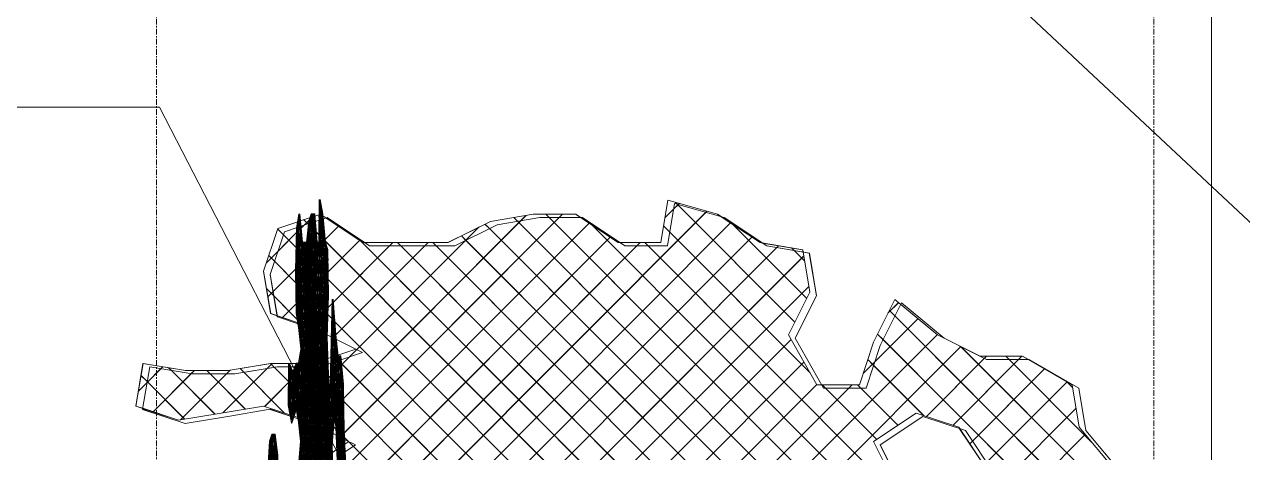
# Model space of a CAD drawing. Header units: millimetres. Extents: x -12186 to 152825, y -4386 to 9463.
# Drawn here: x 46305 to 49003, y 5439 to 6387 of the extents above; entities that cross this region are included whole.
import ezdxf

# ---------------------------------------------------------------- set-up
doc = ezdxf.new("R2010")
doc.units = ezdxf.units.MM
doc.linetypes.add('Grid Line', pattern=[22.225, 12.7, -3.175, 3.175, -3.175])
for name, color, linetype, lineweight in [('G-ANNO-TEXT', 231, 'Continuous', 5), ('G-IMPT', 8, 'Continuous', 5), ('I-WALL', 2, 'Continuous', 9), ('L-PLNT', 71, 'Continuous', 5), ('S-GRID', 1, 'Continuous', 5)]:
    doc.layers.add(name, color=color, linetype=linetype, lineweight=lineweight)

# ---------------------------------------------------------------- blocks, each defined once
blk = doc.blocks.new('SVA_Shades of Green Tree - Australian_Tree_based_on_Leopard_Tree_2901-V315-Section B-B')
at = {"layer": 'G-IMPT'}
for p, q in [((-536.9, 5959.5), (-535, 5991.8)), ((-520.2, 5728.9), (-535.6, 5994.5)), ((-534.4, 5991.8), (-535.2, 5904.8)), ((-532.8, 5985), (-533.4, 5994.5)), ((-533.1, 5986.5), (-532.8, 5991.8)), ((229.3, 5958.6), (261.6, 5991)), ((256.3, 5989.3), (251.9, 5993.7)), ((517.2, 5728.1), (252.1, 5993.7)), ((517.1, 5728.1), (256.3, 5989.3)), ((259.1, 5988.5), (261.5, 5991)), ((-583.3, 5080), (-531.5, 5974.4)), ((-581.6, 5500.2), (-554.7, 5965.1)), ((-581.1, 5080), (-529.6, 5969.1)), ((-578.6, 5474.1), (-550, 5967.7)), ((-535.2, 5966.4), (-578.1, 5952)), ((-535.2, 5966.4), (-578.1, 5952.1)), ((-552.9, 5958.3), (-552.5, 5965.1)), ((-502.6, 5112), (-552.2, 5967.7)), ((-549.5, 5960.3), (-550, 5967.7)), ((-548.2, 5960.3), (-547.8, 5967.7)), ((-534.7, 5959.5), (-533.1, 5986.5)), ((-518, 5728.9), (-532.8, 5985)), ((-529.6, 5969.1), (-529.3, 5974.4)), ((-521.5, 5958.6), (-528.4, 5963.2)), ((-485.6, 5164.1), (322.5, 5973.5)), ((-485.6, 5164.2), (320, 5971.1)), ((-482, 5559.8), (-78.3, 5964.2)), ((-481, 5482.3), (2.7, 5966.9)), ((-90.2, 5952.4), (-78.4, 5964.2)), ((-27.1, 5959.5), (-34.5, 5966.9)), ((819.9, 5111.2), (-34.3, 5966.9)), ((-4.8, 5959.5), (2.5, 5966.9)), ((229.2, 5958.6), (248.5, 5977.9)), ((248.5, 5977.9), (259.1, 5988.5)), ((320, 5971.1), (322.4, 5973.5)), ((-588.1, 5859.4), (-583.6, 5937.9)), ((-583.3, 5877.2), (-586.6, 5935.2)), ((-585.9, 5859.4), (-581.3, 5938.7)), ((-584.3, 5933), (-584.4, 5935.2)), ((-583.6, 5937.9), (-582.2, 5961.8)), ((-509.7, 4685.3), (-583.3, 5955.5)), ((-583.3, 5001.5), (-528.4, 5948.4)), ((-583.3, 5315.3), (-546.6, 5948)), ((-583.3, 5864.3), (-578.8, 5941)), ((-583.3, 5550.5), (-560.8, 5939.1)), ((-581.3, 5938.7), (-580.3, 5956.1)), ((-580.9, 5952.6), (-581.1, 5955.5)), ((-581.1, 5001.5), (-526.4, 5944.7)), ((-581.1, 5864.3), (-576.8, 5937.4)), ((-507.5, 4685.3), (-580.9, 5952.6)), ((-580.3, 5956.1), (-580, 5961.8)), ((-578.8, 5951.8), (-580.1, 5951.4)), ((-578.8, 5951.8), (-580.1, 5951.4)), ((-579.4, 5500.2), (-552.9, 5958.3)), ((-578.9, 5352.2), (-544.6, 5944.4)), ((-576.8, 5937.4), (-576.6, 5941)), ((-576.7, 5935.6), (-552.2, 5960.1)), ((-576.7, 5935.7), (-569.9, 5942.5)), ((-576.4, 5474.7), (-548.2, 5960.3)), ((-561.1, 5945.4), (-570.4, 5954.7)), ((-557.9, 5942.3), (-570.2, 5954.7)), ((-569.9, 5942.5), (-551.4, 5961)), ((-558, 5942.2), (-561.1, 5945.4)), ((-508.7, 5059.8), (-560, 5945.8)), ((-558.8, 5935), (-558.6, 5939.1)), ((-547.2, 5931.5), (-558, 5942.2)), ((-544, 5928.4), (-557.9, 5942.3)), ((-557.7, 5944.6), (-557.8, 5945.8)), ((-506.5, 5059.8), (-557.7, 5944.6)), ((-505.7, 5085.9), (-556.3, 5960.5)), ((-553.8, 5955.7), (-554.1, 5960.5)), ((-503.4, 5085.9), (-553.8, 5955.7)), ((-500.4, 5112), (-549.5, 5960.3)), ((-499.6, 5138.2), (-546.2, 5943.3)), ((-544.6, 5944.4), (-544.4, 5948)), ((-543, 5925.2), (-544, 5943.3)), ((-518.3, 5617.4), (-537.1, 5941.8)), ((-516.3, 5622.5), (-534.8, 5941.8)), ((-518.7, 5781.2), (-528.2, 5945.2)), ((-526.4, 5944.7), (-526.2, 5948.4)), ((-524.9, 5927.1), (-526, 5945.2)), ((-523.5, 5910.4), (-493.7, 5940.2)), ((-523.5, 5910.5), (-493.9, 5940.2)), ((-504.7, 5066.5), (374.8, 5947.5)), ((-504.7, 5066.6), (374.7, 5947.5)), ((-487.3, 5632.9), (-182.5, 5938.2)), ((-482, 5559.9), (-90.2, 5952.4)), ((-481, 5482.5), (-4.8, 5959.5)), ((-477.4, 5407.5), (61.3, 5947.1)), ((-477.4, 5407.7), (61.2, 5947.1)), ((-212.2, 5908.6), (-182.6, 5938.2)), ((-159.3, 5935.1), (-169.2, 5945)), ((715.5, 5058.9), (-169.1, 5945)), ((715.4, 5058.9), (-159.3, 5935.1)), ((-97.2, 5951.2), (-105.6, 5959.7)), ((767.7, 5085), (-105.5, 5959.7)), ((767.6, 5085), (-97.2, 5951.2)), ((819.8, 5111.2), (-27.1, 5959.5)), ((872, 5137.3), (68.2, 5942.4)), ((872.1, 5137.3), (68.4, 5942.4)), ((240, 5927.2), (226.3, 5941)), ((550.3, 5616.5), (226.4, 5941)), ((543.2, 5780.4), (379.5, 5944.3)), ((543.3, 5780.4), (379.7, 5944.3)), ((-653.5, 5858.6), (-582.5, 5929.7)), ((-615.4, 5921.4), (-628.4, 5934.4)), ((-582.5, 5888.5), (-628.3, 5934.4)), ((-627.7, 5884.6), (-582.6, 5929.7)), ((-582.6, 5888.5), (-615.4, 5921.4)), ((-584.5, 5931.9), (-586.2, 5841.9)), ((-581.1, 5877.2), (-584.3, 5933)), ((-583.3, 5236.8), (-543.9, 5916.6)), ((-583.3, 5785.8), (-576.1, 5909.7)), ((-582.6, 5929.7), (-577.4, 5935)), ((-582.5, 5929.7), (-577.3, 5934.9)), ((-582, 4945.6), (-525.7, 5917)), ((-581.1, 5236.8), (-541.9, 5913)), ((-581, 5551), (-558.8, 5935)), ((-579.8, 4945.6), (-523.7, 5913.4)), ((-506.6, 4710.4), (-576, 5908.5)), ((-574.1, 5906), (-573.9, 5909.7)), ((-573.1, 5897.4), (-573.8, 5908.5)), ((-509.7, 4999.1), (-563, 5919.7)), ((-560.7, 5918.3), (-560.8, 5919.7)), ((-507.5, 4999.1), (-560.7, 5918.3)), ((-544, 5928.2), (-547.1, 5931.3)), ((-535.6, 5920), (-543.2, 5927.5)), ((-535.6, 5919.8), (-543.2, 5927.4)), ((-541.4, 5898), (-543, 5925.2)), ((-541.9, 5913), (-541.7, 5916.6)), ((-535.7, 5898.3), (-524.1, 5909.9)), ((-535.7, 5898.1), (-524.1, 5909.7)), ((-524, 5908.4), (-535.6, 5920)), ((-524, 5908.2), (-535.6, 5919.8)), ((-516.5, 5781.2), (-524.9, 5927.1)), ((-523.7, 5913.4), (-523.5, 5917)), ((-516.4, 5839), (-446.8, 5908.8)), ((-516.4, 5839.1), (-446.9, 5908.8)), ((-507.4, 4985.3), (421.8, 5916.2)), ((-507.4, 4985.4), (421.7, 5916.2)), ((-478.7, 5327.8), (108.3, 5915.8)), ((-478.7, 5328), (108.1, 5915.8)), ((-453.3, 5667.1), (-212.2, 5908.6)), ((-211.5, 5908.9), (-221.4, 5918.8)), ((697.7, 4998.3), (-221.3, 5918.8)), ((697.6, 4998.3), (-211.5, 5908.9)), ((550.2, 5616.5), (240, 5927.2)), ((-653.6, 5858.6), (-627.7, 5884.6)), ((-583.3, 5158.4), (-540.1, 5904.8)), ((-582.6, 5719.2), (-571.8, 5904.8)), ((-574.7, 5880.5), (-582.6, 5888.5)), ((-574.7, 5880.7), (-582.5, 5888.5)), ((-581.1, 5785.8), (-574.1, 5906)), ((-581.1, 5158.4), (-538.3, 5897.4)), ((-580.4, 5719.2), (-570.1, 5897.4)), ((-579.5, 5694.1), (-567.3, 5904.8)), ((-578.9, 4919.5), (-522.3, 5898)), ((-577.3, 5694.1), (-565.5, 5897.4)), ((-576.7, 4919.5), (-520.4, 5891.9)), ((-504.4, 4710.4), (-573.1, 5897.4)), ((-504.1, 4744.6), (-571.2, 5904.8)), ((-570.1, 5897.4), (-569.6, 5904.8)), ((-568.6, 5897.4), (-569, 5904.8)), ((-501.8, 4744.6), (-568.6, 5897.4)), ((-501.5, 4778.7), (-566.7, 5904.8)), ((-565.5, 5897.4), (-565.1, 5904.8)), ((-564.1, 5897.4), (-564.5, 5904.8)), ((-508.7, 4941.1), (-564.1, 5897.4)), ((-564, 5869.9), (-541.7, 5892.1)), ((-563.9, 5870), (-541.7, 5892.3)), ((-497.4, 5138.2), (-541.3, 5896.9)), ((-540.8, 5893), (-536.4, 5897.4)), ((-540.8, 5893.1), (-536.6, 5897.4)), ((-496.1, 5156.1), (-539.5, 5904.8)), ((-538.3, 5897.4), (-537.8, 5904.8)), ((-536.8, 5897.4), (-537.2, 5904.8)), ((-505.8, 5361.2), (-536.8, 5897.4)), ((697.8, 4684.5), (-523.2, 5907.6)), ((697.7, 4684.5), (-523.2, 5907.4)), ((-519, 5864.5), (-520.6, 5893.2)), ((-520.4, 5891.9), (-520.1, 5898)), ((-517.9, 5884.7), (-518.4, 5893.2)), ((-516.7, 5864.5), (-517.9, 5884.7)), ((-516.7, 5760.4), (-380.8, 5896.6)), ((-505.5, 5771.6), (-373.3, 5904)), ((-500, 5698.8), (-302.5, 5896.6)), ((-499.9, 5698.7), (-295, 5904)), ((-495.8, 4918.7), (476.8, 5892.9)), ((-495.7, 4918.7), (481.1, 5897.1)), ((-491.8, 5236.3), (174.8, 5904)), ((-491.8, 5236.4), (167.3, 5896.6)), ((750.9, 4709.6), (-445.2, 5907.7)), ((751.1, 4709.6), (-445, 5907.7)), ((-380.8, 5896.6), (-373.4, 5904)), ((-355.8, 5896.6), (-363.1, 5904)), ((795.3, 4743.7), (-363, 5904)), ((795.1, 4743.7), (-355.8, 5896.6)), ((-302.5, 5896.6), (-295.1, 5904)), ((-277.5, 5896.6), (-284.9, 5904)), ((839.4, 4777.9), (-284.7, 5904)), ((839.3, 4777.9), (-277.5, 5896.6)), ((167.3, 5896.6), (174.6, 5904)), ((192.3, 5896.6), (184.9, 5904)), ((932.5, 5155.2), (185.1, 5904)), ((932.4, 5155.2), (192.3, 5896.6)), ((476.8, 5892.9), (481, 5897.1)), ((515.6, 5886.4), (509.7, 5892.3)), ((538.4, 5863.7), (509.9, 5892.3)), ((538.3, 5863.7), (515.6, 5886.4)), ((-635, 5862.6), (-648, 5875.6)), ((-582.5, 5810.1), (-647.9, 5875.6)), ((-582.6, 5810.1), (-635, 5862.6)), ((-587.9, 5784.7), (-583.3, 5864.3)), ((-583.3, 5798.8), (-587.8, 5876.4)), ((-585.7, 5784.7), (-581.1, 5864.3)), ((-581.1, 5798.8), (-585.6, 5876.4)), ((-531.7, 4986.5), (-583.3, 5877.2)), ((-582.5, 5851.4), (-564.6, 5869.4)), ((-582.5, 5851.3), (-564.6, 5869.2)), ((-529.5, 4986.5), (-581.1, 5877.2)), ((-576, 4891.6), (-519.1, 5875.2)), ((-564.5, 5870.5), (-574.2, 5880.2)), ((-564.5, 5870.4), (-574.2, 5880)), ((-573.8, 4891.6), (-516.8, 5875.2)), ((-517, 5822.8), (-564, 5869.8)), ((-517, 5822.9), (-563.9, 5869.9)), ((-445.4, 4890.8), (536.5, 5874.3)), ((-445.2, 4890.8), (536.7, 5874.3)), ((-649.8, 5783.8), (-582.5, 5851.3)), ((-638.3, 5795.5), (-582.5, 5851.4)), ((-586.2, 5841.9), (-585.3, 5747.5)), ((-582.6, 5772.9), (-517.2, 5838.4)), ((-574.5, 5780.8), (-517.2, 5838.3)), ((-636.7, 5785.8), (-653, 5802.1)), ((-582.5, 5731.7), (-652.9, 5802.1)), ((-583.5, 5724.4), (-588.1, 5803)), ((-581.3, 5724.4), (-585.8, 5803)), ((-517.9, 5745.3), (-582.6, 5810.1)), ((-517.9, 5745.4), (-582.5, 5810.1)), ((-573.1, 4863.4), (-518.4, 5808)), ((-570.9, 4863.4), (-516.2, 5808)), ((318.9, 4985.6), (-516.3, 5822.2)), ((318.8, 4985.6), (-516.3, 5822.1)), ((-395.3, 4862.5), (547.7, 5807.1)), ((-395.1, 4862.5), (547.9, 5807.1)), ((-650, 5783.8), (-638.3, 5795.5)), ((-582.6, 5731.7), (-636.7, 5785.8)), ((-586, 5738.8), (-583.3, 5785.8)), ((-583.8, 5738.8), (-581.1, 5785.8)), ((-535, 4965.8), (-583.3, 5798.8)), ((-582.5, 5772.9), (-575.6, 5779.7)), ((-532.8, 4965.8), (-581.1, 5798.8)), ((-617.5, 5737.9), (-582.6, 5772.9)), ((-617.4, 5737.9), (-582.5, 5772.9)), ((-585.3, 5747.5), (-581.2, 5724.2)), ((-558.8, 5718.3), (-517.5, 5759.7)), ((-558.6, 5718.3), (-517.5, 5759.5)), ((-516.7, 5760.3), (-505.7, 5771.3)), ((-508.2, 5748.3), (-506.9, 5772)), ((-482, 5305.5), (-508.1, 5754.7)), ((-506, 5748.3), (-504.8, 5768.9)), ((-479.8, 5305.5), (-505.8, 5754.7)), ((-504.8, 5768.9), (-504.6, 5772)), ((723.1, 5747.5), (746.8, 5771.2)), ((723.2, 5747.5), (746.9, 5771.2)), ((738.6, 5741.5), (726.3, 5753.8)), ((1174.9, 5304.6), (726.4, 5753.8)), ((-629.3, 5741.9), (-582.6, 5726.3)), ((-582.6, 5726.3), (-549.5, 5715.2)), ((-574.8, 5723.9), (-581.6, 5730.7)), ((-574.8, 5723.8), (-581.6, 5730.6)), ((-506.8, 5734.3), (-517.2, 5744.7)), ((-506.8, 5734.2), (-517.2, 5744.5)), ((-511.4, 5614.7), (-504.4, 5736.4)), ((-509.2, 5614.7), (-502.4, 5733.3)), ((-502.9, 5730.3), (-506.8, 5734.3)), ((-502.9, 5730.2), (-506.8, 5734.2)), ((-502.4, 5733.3), (-502.2, 5736.4)), ((261.2, 4965), (-502.1, 5729.5)), ((261.1, 4965), (-502.1, 5729.4)), ((668.2, 5613.9), (789.6, 5735.5)), ((694, 5639.9), (789.5, 5735.5)), ((1174.7, 5304.6), (738.6, 5741.5)), ((-550.5, 4861.9), (-501.9, 5700.7)), ((-549.5, 5715.2), (-520.2, 5700.6)), ((-518.5, 5699.8), (-508, 5694.5)), ((-518.5, 5699.7), (-508, 5694.4)), ((-485.1, 5279.3), (-509.6, 5702.4)), ((-508, 5694.5), (-501.2, 5691.1)), ((-508, 5694.4), (-501.3, 5691.1)), ((-482.9, 5279.3), (-507.4, 5702.4)), ((-505.5, 5693.2), (-500.6, 5698.1)), ((-505.4, 5693.2), (-500.6, 5698)), ((-500.1, 5693), (-499.9, 5697.6)), ((-499.9, 5697.6), (-499.7, 5700.7)), ((-5.3, 4861), (832.2, 5699.9)), ((-5.2, 4861), (832.3, 5699.9)), ((712.5, 5689.2), (700.2, 5701.6)), ((1122.7, 5278.5), (700.3, 5701.6)), ((-561.1, 4992.7), (-520.7, 5690.3)), ((-558.9, 4992.7), (-518.5, 5688.9)), ((-549.4, 4801.9), (-498.9, 5674.5)), ((-548.3, 4861.9), (-500.2, 5692.1)), ((-547.2, 4801.9), (-496.9, 5670.3)), ((-518.5, 5688.9), (-518.5, 5690.3)), ((-499.2, 5690), (-455.3, 5668.1)), ((-480.4, 5356), (-498.8, 5674.2)), ((-496.9, 5670.3), (-496.7, 5674.5)), ((-495.9, 5661.4), (-496.6, 5674.2)), ((-455.3, 5668.1), (-495.1, 5654.8)), ((-469.4, 5651), (-453.3, 5667.1)), ((-187.8, 4991.9), (508.6, 5689.4)), ((-187.7, 4991.9), (508.7, 5689.4)), ((13.1, 4801), (884.3, 5673.7)), ((13.3, 4801), (884.4, 5673.7)), ((1122.5, 5278.5), (712.5, 5689.2)), ((1202.6, 5355.2), (884.9, 5673.3)), ((1202.7, 5355.2), (885.1, 5673.3)), ((-536.4, 4911.2), (-579.4, 5652.9)), ((-577, 5650), (-577.2, 5652.9)), ((-534.2, 4911.2), (-577, 5650)), ((-557.1, 4983.2), (-519, 5640.4)), ((-554.9, 4983.2), (-516.9, 5639)), ((-509, 5650.1), (-517.2, 5647.4)), ((-509, 5650.1), (-517.2, 5647.4)), ((-516.9, 5639), (-516.8, 5640.4)), ((-503.7, 5521.8), (-510.8, 5645.8)), ((-495.8, 5654.5), (-509, 5650.1)), ((-495.8, 5654.5), (-509, 5650.1)), ((-501.4, 5521.8), (-508.6, 5645.8)), ((-503.3, 5519.8), (-495.6, 5653.2)), ((-494.9, 5643.8), (-503.2, 5652.1)), ((-494.9, 5644), (-503, 5652.1)), ((-501.1, 5519.8), (-493.8, 5645.8)), ((-499.9, 5500.2), (-491, 5653.2)), ((-497.7, 5500.2), (-489.3, 5644.8)), ((-494.9, 5644.4), (-495.9, 5661.4)), ((-489.7, 5638.7), (-494.9, 5643.9)), ((-478.2, 5356), (-494.9, 5643.5)), ((-489.7, 5638.6), (-493.9, 5642.8)), ((-493.8, 5645.8), (-493.4, 5653.2)), ((-482, 5462.3), (-493.1, 5653.2)), ((-490.4, 5645.8), (-490.9, 5653.2)), ((-481.3, 5487.1), (-490.4, 5645.8)), ((-489.3, 5645.8), (-488.8, 5653.2)), ((-487.3, 5633), (-469.4, 5651)), ((-119, 4982.4), (537, 5639.5)), ((-118.9, 4982.4), (537.2, 5639.5)), ((668, 5613.9), (694, 5639.9)), ((691.4, 5632), (678.4, 5645)), ((802.3, 5521), (678.5, 5645)), ((808.2, 5519), (936.5, 5647.6)), ((808.3, 5519), (941.4, 5652.3)), ((866.9, 5499.4), (1012.2, 5644.9)), ((867, 5499.4), (1019.7, 5652.3)), ((936.5, 5647.6), (941.3, 5652.3)), ((991.6, 5644.9), (984.2, 5652.3)), ((1174.9, 5461.4), (984.3, 5652.3)), ((1174.8, 5461.4), (991.6, 5644.9)), ((1012.2, 5644.9), (1019.6, 5652.3)), ((-936.6, 5575), (-882.4, 5629.3)), ((-917.4, 5594.3), (-886.8, 5625.1)), ((-903.9, 5529.5), (-819.6, 5613.9)), ((-903.8, 5529.5), (-812.5, 5620.9)), ((-886.8, 5625.1), (-882.6, 5629.3)), ((-863.9, 5621.2), (-869.8, 5627.1)), ((-767, 5524.3), (-869.6, 5627.1)), ((-767.1, 5524.3), (-863.9, 5621.2)), ((-843.5, 5511.5), (-741.7, 5613.5)), ((-843.4, 5511.5), (-733.5, 5621.6)), ((-819.6, 5613.9), (-812.6, 5620.9)), ((-777.8, 5613.5), (-785.2, 5620.9)), ((-699.8, 5535.5), (-785.1, 5620.9)), ((-700, 5535.5), (-777.8, 5613.5)), ((-749.6, 5527.2), (-651.5, 5625.4)), ((-749.4, 5527.2), (-640.2, 5636.6)), ((-741.7, 5613.5), (-733.6, 5621.6)), ((-702.9, 5616.9), (-711.4, 5625.3)), ((-612.8, 5526.7), (-711.2, 5625.3)), ((-612.9, 5526.7), (-702.9, 5616.9)), ((-657.1, 5541.4), (-582.6, 5616)), ((-656.9, 5541.4), (-582.5, 5616)), ((-651.5, 5625.4), (-640.3, 5636.6)), ((-635.8, 5628.1), (-644.2, 5636.5)), ((-582.5, 5574.8), (-644.1, 5636.5)), ((-582.6, 5574.8), (-635.8, 5628.1)), ((-604.5, 5575.8), (-601.4, 5629.2)), ((-601.8, 5628.5), (-602.6, 5543.4)), ((-602.6, 5530.3), (-597.3, 5621.7)), ((-602.3, 5575.8), (-599.5, 5624.1)), ((-594.7, 5525.1), (-600.6, 5628)), ((-600.4, 5530.3), (-595.5, 5614.3)), ((-599.5, 5624.1), (-599.2, 5629.2)), ((-598.7, 5519.5), (-592.7, 5622.5)), ((-597.9, 5619.5), (-598.4, 5628)), ((-592.5, 5525.1), (-597.9, 5619.5)), ((-596.5, 5518.8), (-590.9, 5615.7)), ((-590.8, 5536.3), (-595.7, 5621.7)), ((-595.5, 5614.3), (-595.1, 5621.7)), ((-593.7, 5528.1), (-587.8, 5629.2)), ((-593.1, 5614.3), (-593.5, 5621.7)), ((-588.6, 5536.3), (-593.1, 5614.3)), ((-591.4, 5528.1), (-585.6, 5629.2)), ((-585.7, 5527.5), (-591.4, 5626.2)), ((-590.9, 5615.7), (-590.5, 5622.5)), ((-589, 5621.4), (-589.2, 5626.2)), ((-583.5, 5527.5), (-589, 5621.4)), ((-588.3, 5542.3), (-583.3, 5629)), ((-587.8, 5629.2), (-587.3, 5637.4)), ((-587.1, 5629.2), (-587.6, 5637.4)), ((-583.3, 5563.5), (-587.1, 5629.2)), ((-586.1, 5542.3), (-581.1, 5629)), ((-585.5, 5630.1), (-585.1, 5637.4)), ((-584.9, 5630.1), (-585.3, 5637.4)), ((-581.1, 5563.5), (-584.9, 5629.2)), ((-583.3, 5629), (-582.8, 5637.4)), ((-536.1, 4827.6), (-583, 5637.4)), ((-582.6, 5616), (-581.3, 5617.3)), ((-581, 5630.1), (-580.6, 5637.4)), ((-580.4, 5630.4), (-580.8, 5637.4)), ((-533.9, 4827.6), (-580.4, 5630.4)), ((-580.2, 5618.3), (-561.9, 5636.6)), ((-580.2, 5618.5), (-569.4, 5629.2)), ((-569.4, 5629.2), (-562, 5636.6)), ((-558.6, 5629.2), (-566, 5636.6)), ((-516.1, 5586.7), (-565.9, 5636.6)), ((-516.1, 5586.6), (-558.6, 5629.2)), ((-516.1, 5617.4), (-516.3, 5622.5)), ((-509.8, 5610.5), (-496.2, 5624.1)), ((-509.8, 5610.4), (-496.2, 5624)), ((-497.7, 5459.2), (-488.1, 5625.2)), ((-495.5, 5459.2), (-486.1, 5621.3)), ((-495.2, 5625.2), (-488.7, 5631.6)), ((-495.2, 5625), (-488.7, 5631.5)), ((237.4, 4910.4), (-487.7, 5636.7)), ((237.3, 4910.4), (-487.7, 5636.6)), ((-486.1, 5621.3), (-485.9, 5625.2)), ((801.2, 5522), (691.4, 5632)), ((904.4, 5458.3), (1070.1, 5624.4)), ((910.2, 5464.3), (1070, 5624.4)), ((-936.7, 5575), (-917.4, 5594.3)), ((-917.1, 5596.2), (-930.9, 5610)), ((-834.1, 5513.1), (-930.8, 5610)), ((-834.2, 5513.1), (-917.1, 5596.2)), ((-598.9, 5519.6), (-604.2, 5610.8)), ((-596.6, 5518.8), (-602, 5610.8)), ((-582.6, 5537.6), (-517.4, 5602.9)), ((-582.5, 5537.6), (-517.4, 5602.8)), ((-554.7, 4945.3), (-517.4, 5590.5)), ((-552.4, 4907.3), (-512.8, 5590.3)), ((-509.7, 5469.1), (-516.7, 5590.3)), ((-515.8, 5604.5), (-509.8, 5610.5)), ((-515.8, 5604.4), (-509.8, 5610.4)), ((-515.7, 5581.4), (-515.2, 5589.1)), ((-515.2, 5589.1), (-515.2, 5590.5)), ((-512.3, 5582.9), (-515.1, 5585.8)), ((-512.4, 5582.9), (-514.7, 5585.2)), ((-514.1, 5582.9), (-514.5, 5590.3)), ((-507, 5500.4), (-512.2, 5590.3)), ((-511.1, 5582.9), (-510.6, 5590.3)), ((-504.7, 5500.4), (-509.9, 5590.3)), ((-495.9, 5412.1), (-485.2, 5596.7)), ((-493.7, 5412.1), (-483.2, 5592.8)), ((-484.5, 5583.3), (-485.4, 5598)), ((-483.2, 5592.8), (-483, 5596.7)), ((-482.3, 5583.3), (-483.1, 5598)), ((-78.6, 4944.4), (565.5, 5589.6)), ((-78.5, 4944.4), (565.6, 5589.6)), ((-38.1, 4906.5), (643.7, 5589.4)), ((584.6, 5582), (577.2, 5589.4)), ((698.3, 5468.2), (577.4, 5589.4)), ((636.2, 5582), (643.6, 5589.4)), ((662.9, 5582), (655.5, 5589.4)), ((745.3, 5499.6), (655.7, 5589.4)), ((935.7, 5411.3), (1119.9, 5595.9)), ((941.5, 5417.3), (1119.8, 5595.9)), ((1132.2, 5582.5), (1117.6, 5597.1)), ((1132.4, 5582.5), (1117.7, 5597.1)), ((-577.6, 5465.1), (-583.3, 5563.5)), ((-505, 5497.1), (-582.6, 5574.8)), ((-505, 5497.2), (-582.5, 5574.8)), ((-575.4, 5465.1), (-581.1, 5563.5)), ((-552.5, 4945.3), (-515.7, 5580.5)), ((-550.2, 4907.3), (-511.1, 5582.9)), ((-507.5, 5469.1), (-514.1, 5582.9)), ((-510.3, 5580.8), (-512.4, 5582.9)), ((-510.3, 5580.9), (-512.3, 5582.9)), ((-482.7, 5553.3), (-510.1, 5580.7)), ((-482.7, 5553.1), (-510, 5580.5)), ((-501.7, 5540.1), (-482.7, 5559.1)), ((-496.6, 5545.3), (-482.7, 5559.2)), ((-38.2, 4906.5), (636.2, 5582)), ((698.2, 5468.2), (584.6, 5582)), ((745.2, 5499.6), (662.9, 5582)), ((-941.3, 5542), (-942.1, 5542.7)), ((-941.2, 5542), (-942, 5542.7)), ((-604.8, 5542.8), (-604.8, 5543.6)), ((-602.6, 5542.8), (-602.6, 5543.6)), ((-602.6, 5543.1), (-598.5, 5519.5)), ((-598.3, 5521.8), (-582.6, 5537.6)), ((-598.2, 5521.8), (-582.5, 5537.6)), ((-591.7, 5527.4), (-587.1, 5540.5)), ((-586.8, 5541.5), (-586.4, 5542.7)), ((-586.2, 5543.1), (-581.3, 5514.8)), ((-584.9, 5522.7), (-583.3, 5550.5)), ((-582.7, 5522.7), (-581.1, 5550.5)), ((-542.4, 5499.4), (-503.7, 5538.2)), ((-542.3, 5499.4), (-503.7, 5538.1)), ((-501.7, 5540.2), (-496.6, 5545.3)), ((-494.3, 5361), (-484.1, 5538.2)), ((-492.1, 5361), (-481.9, 5538.2)), ((242.6, 4826.7), (-481.9, 5552.5)), ((242.5, 4826.7), (-481.9, 5552.4)), ((963, 5360.2), (1139.9, 5537.4)), ((970.3, 5367.6), (1139.7, 5537.4)), ((-599.1, 5512.4), (-598.7, 5519.5)), ((-598.6, 5513.9), (-598.9, 5519.6)), ((-596.9, 5512.4), (-596.5, 5518.8)), ((-596.4, 5513.9), (-596.6, 5518.8)), ((-594.9, 5518.2), (-592.5, 5524.9)), ((-592.3, 5525.7), (-591.7, 5527.4)), ((-582.6, 5516.6), (-565.2, 5510.8)), ((-565.2, 5510.8), (-510, 5483.1)), ((-507.9, 5464.5), (-503, 5520)), ((-647.8, 5378.1), (-642, 5478.2)), ((-643.2, 5377.8), (-637.3, 5480.2)), ((-636.2, 5379), (-641.9, 5478.3)), ((-640.1, 5471.5), (-639.8, 5478.2)), ((-639.4, 5472.8), (-639.7, 5478.3)), ((-631.7, 5379.7), (-637.5, 5480.2)), ((-635.5, 5472.8), (-635.1, 5480.2)), ((-634.9, 5472.8), (-635.3, 5480.2)), ((-508.9, 5482.6), (-506.4, 5481.4)), ((-508.9, 5482.6), (-506.4, 5481.3)), ((-505.7, 5481), (-497.1, 5476.7)), ((-505.7, 5481), (-497.1, 5476.7)), ((-497.8, 5490), (-504.3, 5496.5)), ((-497.8, 5489.8), (-504.3, 5496.4)), ((-483.7, 5475.8), (-496.3, 5488.5)), ((-483.7, 5475.7), (-496.3, 5488.4)), ((-492.8, 5308.8), (-482.9, 5480.1)), ((-490.6, 5308.8), (-480.8, 5477.8)), ((-490.2, 5473.3), (-483.1, 5480.4)), ((-490.1, 5473.2), (-483.1, 5480.3)), ((-479.8, 5462.3), (-481.3, 5487.1)), ((-480.8, 5477.8), (-480.7, 5480.1)), ((989.1, 5307.9), (1160.1, 5479.2)), ((996.4, 5315.4), (1160, 5479.2)), ((-644.9, 5457.7), (-649.5, 5378.4)), ((-640.7, 5378.2), (-645.8, 5467.1)), ((-645.6, 5377.7), (-640.1, 5471.5)), ((-643.3, 5462.3), (-643.6, 5467.1)), ((-638.5, 5378.6), (-643.3, 5462.3)), ((-641, 5378.2), (-635.5, 5472.8)), ((-634, 5379.4), (-639.4, 5472.8)), ((-638.7, 5378.6), (-633.8, 5462.7)), ((-636.4, 5379), (-631.8, 5458.4)), ((-629.5, 5380.1), (-634.9, 5472.8)), ((-631.8, 5458.4), (-631.6, 5462.7)), ((-575.3, 5464.5), (-580.8, 5401.6)), ((-537.7, 4776.3), (-577.5, 5464.2)), ((-535.5, 4776.3), (-575.3, 5464.2)), ((-507.7, 5457.9), (-507.9, 5464.3)), ((-496.3, 5476.4), (-483, 5469.7)), ((-496.3, 5476.3), (-483, 5469.6)), ((-480.5, 5457.2), (-495.9, 5446.9)), ((-480.6, 5457.2), (-495.9, 5447)), ((-472.1, 5464.2), (-480.6, 5472.7)), ((-472.3, 5464.3), (-480.6, 5472.6)), ((-480.4, 5468.3), (-471, 5463.6)), ((-471, 5463.6), (-479.8, 5457.7)), ((-461, 5453), (-471.4, 5463.4)), ((215.5, 4775.5), (-471.2, 5463.4)), ((215.4, 4775.5), (-461, 5453)), ((904.2, 5458.3), (910.2, 5464.3)), ((-496.3, 5446.7), (-507.2, 5439.4)), ((-496.3, 5446.6), (-507.2, 5439.3))]:
    blk.add_line(p, q, dxfattribs=at)
at = {"layer": 'G-IMPT', "flags": 128}
for points in [[(-507.3, 5370.1), (-510.1, 5464.5), (-504.6, 5527.4), (-499.1, 5495.9), (-495.5, 5401.6)], [(-479.1, 5401.6), (-483.7, 5495.9), (-484.6, 5590.3), (-490.9, 5653.2), (-496.4, 5653.2), (-501.9, 5700.4), (-507.3, 5779), (-510.1, 5684.6), (-511.9, 5590.3), (-517.4, 5590.3), (-521, 5700.4), (-518.3, 5794.7), (-519.2, 5889.1), (-524.7, 5904.8), (-530.1, 5967.7), (-536.5, 5999.2), (-537.4, 5904.8), (-542.9, 5904.8), (-548.3, 5967.7), (-553.8, 5967.7), (-559.3, 5952), (-564.7, 5904.8), (-575.7, 5904.8), (-581.1, 5967.7), (-586.5, 5936.9)], [(-516.9, 5881.7), (-517, 5889.1), (-522.4, 5904.8), (-527.9, 5967.7), (-534.3, 5999.2), (-534.4, 5991.8)], [(738.5, 5369.3), (691.4, 5463.6), (785.7, 5526.5), (879.9, 5495.1), (942.7, 5400.7)], [(1225.5, 5400.7), (1146.9, 5495.1), (1131.2, 5589.4), (1021.3, 5652.3), (927, 5652.3), (832.8, 5699.5), (738.5, 5778.1), (691.4, 5683.8), (660, 5589.4), (565.8, 5589.4), (502.9, 5699.5), (550.1, 5793.9), (534.4, 5888.2), (440.1, 5904), (345.9, 5966.9), (235.9, 5998.3), (220.2, 5904), (126, 5904), (31.7, 5966.9), (-62.5, 5966.9), (-156.7, 5951.1), (-251, 5904), (-439.5, 5904), (-528.4, 5963.3)], [(354, 5961.4), (345.8, 5966.9), (235.8, 5998.3), (220.1, 5904), (129.6, 5904)], [(-535.7, 5904.8), (-540.7, 5904.8), (-546.1, 5967.7), (-551.6, 5967.7), (-557.1, 5952), (-562.5, 5904.8), (-573.5, 5904.8), (-578.9, 5967.7), (-584.1, 5937.7)], [(-529.3, 5963.9), (-533.7, 5966.9), (-535.2, 5966.4)], [(-529.2, 5963.8), (-533.8, 5966.9), (-535.2, 5966.4)], [(42.7, 5959.5), (31.6, 5966.9), (-62.6, 5966.9), (-156.9, 5951.1), (-251.1, 5904), (-435.8, 5904)], [(-581.2, 5951.1), (-628.1, 5935.4), (-659.5, 5841), (-643.8, 5746.7), (-629.3, 5741.9)], [(-581.2, 5951), (-627.9, 5935.4), (-659.3, 5841), (-643.6, 5746.7), (-582.5, 5726.3)], [(-586.6, 5936.3), (-588.4, 5841.9), (-587.5, 5747.5), (-583.5, 5724.1)], [(-584.1, 5937.7), (-584.4, 5936.3), (-584.5, 5931.9)], [(-435.8, 5904), (-439.6, 5904), (-520.5, 5958)], [(129.6, 5904), (125.9, 5904), (42.7, 5959.5)], [(445, 5903.1), (440, 5904), (354, 5961.4)], [(-518.6, 5695), (-518.8, 5700.4), (-516.1, 5794.7), (-516.9, 5881.7)], [(535.1, 5883.2), (534.2, 5888.2), (445, 5903.1)], [(503.1, 5700), (549.9, 5793.9), (535.1, 5883.2)], [(-482.3, 5582.9), (-482.4, 5590.3), (-488.7, 5653.2), (-494.2, 5653.2), (-499.7, 5700.4), (-505.1, 5779), (-505.3, 5771.6)], [(751.5, 5767.2), (738.4, 5778.1), (691.3, 5683.8), (659.9, 5589.4), (576.3, 5589.4)], [(-505.3, 5771.6), (-507.9, 5684.6), (-509.7, 5590.3)], [(926.9, 5652.3), (832.7, 5699.5), (751.5, 5767.2)], [(-583.3, 5723.1), (-582.1, 5716.1), (-576.6, 5668.9), (-582.1, 5637.4), (-587.5, 5637.4), (-590.4, 5629.2)], [(-581.3, 5725.9), (-549.4, 5715.2), (-520.2, 5700.6)], [(-581.1, 5723.1), (-579.8, 5716.1), (-574.4, 5668.9), (-575.3, 5663.8)], [(-510.2, 5590.3), (-515.2, 5590.3), (-518.6, 5695)], [(576.3, 5589.4), (565.6, 5589.4), (502.8, 5699.5)], [(-499.2, 5690.1), (-455.2, 5668.1), (-495.1, 5654.7)], [(-575.3, 5663.8), (-579.8, 5637.4), (-585.3, 5637.4), (-588.2, 5629.2)], [(-517.9, 5647.2), (-549.5, 5636.6), (-579.3, 5636.6)], [(-517.9, 5647.1), (-549.4, 5636.6), (-579.3, 5636.6)], [(1034.1, 5644.9), (1021.1, 5652.3), (927, 5652.3)], [(1084, 5259.2), (1178.2, 5306.3), (1225.3, 5400.7), (1146.8, 5495.1), (1131.1, 5589.4), (1034.1, 5644.9)], [(-579.3, 5636.6), (-643.8, 5636.6), (-738, 5620.9), (-832.2, 5620.9), (-926.5, 5636.6), (-942.2, 5542.2), (-927, 5537.2)], [(-579.3, 5636.6), (-643.6, 5636.6), (-737.9, 5620.9), (-832.1, 5620.9), (-926.4, 5636.6), (-942.1, 5542.2), (-847.8, 5510.8), (-753.6, 5526.5), (-659.3, 5542.2), (-582.5, 5516.6)], [(-604, 5629.2), (-604.8, 5543.1), (-600.9, 5520.2)], [(-601.1, 5629.2), (-603.9, 5637.4), (-604, 5629.2)], [(-598.8, 5629.2), (-601.7, 5637.4), (-601.8, 5630.1)], [(-590.4, 5629.2), (-593, 5621.7), (-598.5, 5621.7), (-601.1, 5629.2)], [(-588.2, 5629.2), (-590.8, 5621.7), (-596.2, 5621.7), (-598.8, 5629.2)], [(-481.4, 5494.7), (-481.4, 5495.9), (-482.3, 5582.9)], [(-927, 5537.2), (-848, 5510.8), (-753.7, 5526.5), (-659.5, 5542.2), (-582.6, 5516.6)], [(-596.8, 5518.9), (-593.9, 5527.4), (-588.4, 5543.1), (-583.5, 5514.4)], [(-600.9, 5520.2), (-599.4, 5511.6), (-596.8, 5518.9)], [(-598.5, 5519.5), (-597.2, 5511.6), (-594.9, 5518.2)], [(-583.3, 5513.4), (-583, 5511.6), (-577.5, 5464.5), (-583, 5401.6), (-588, 5387)], [(-582.5, 5516.6), (-565.1, 5510.8), (-510, 5483.2)], [(-581.1, 5513.4), (-580.8, 5511.6), (-575.3, 5464.7)], [(-503, 5520), (-502.4, 5527.4), (-497.1, 5496.9)], [(750.6, 5367.2), (738.4, 5369.3), (691.3, 5463.6), (785.5, 5526.5)], [(785.8, 5526.4), (879.8, 5495.1), (881.9, 5491.9)], [(-628.8, 5380.2), (-630.3, 5433), (-635.8, 5480.2), (-641.3, 5480.2), (-646.7, 5464.5), (-651.7, 5378.8)], [(-626.6, 5380.6), (-628.1, 5433), (-633.6, 5480.2), (-639.1, 5480.2), (-644.5, 5464.5), (-644.9, 5457.7)], [(-496.9, 5495.9), (-493.3, 5401.6), (-490.6, 5307.2), (-485.1, 5260), (-480.3, 5301.7)], [(-477, 5398.5), (-476.9, 5401.6), (-481.4, 5494.7)], [(881.9, 5491.9), (942.6, 5400.7), (989.7, 5306.3), (1004.6, 5298.9)], [(-485.1, 5165.7), (-491.5, 5228.6), (-494.2, 5322.9), (-499.7, 5354.4), (-505.1, 5370.1), (-507.7, 5457.9)], [(-480.4, 5468.4), (-470.9, 5463.6), (-479.8, 5457.6)]]:
    blk.add_lwpolyline(points, dxfattribs=at)
at = {"layer": 'L-PLNT'}
for p, q in [((-534.9, 5991.8), (-535.8, 5897.4)), ((-535.1, 5897.4), (-534.2, 5991.8)), ((-528.5, 5960.3), (-534.9, 5991.8)), ((-534.9, 5991.8), (-534.2, 5991.8)), ((-534.2, 5991.8), (-527.8, 5960.3)), ((250.7, 5990.9), (234.9, 5896.6)), ((234.9, 5896.6), (250.6, 5990.9)), ((250.6, 5990.9), (250.7, 5990.9)), ((360.6, 5959.5), (250.7, 5990.9)), ((250.7, 5990.9), (360.6, 5959.5)), ((-582.5, 5938.2), (-613.2, 5928)), ((-613.2, 5928), (-582.6, 5938.2)), ((-583.4, 5937.9), (-585, 5928.9)), ((-584.3, 5928.9), (-582.7, 5938.2)), ((-579.6, 5960.3), (-583.4, 5937.9)), ((-582.7, 5938.2), (-578.8, 5960.3)), ((-582.6, 5938.2), (-577.8, 5939.9)), ((-577.8, 5939.8), (-582.5, 5938.2)), ((-574.1, 5897.4), (-579.6, 5960.3)), ((-579.6, 5960.3), (-578.8, 5960.3)), ((-578.8, 5960.3), (-573.3, 5897.4)), ((-556.9, 5946.8), (-577.1, 5940.1)), ((-577.1, 5940.1), (-556.9, 5946.8)), ((-557.7, 5944.6), (-563.2, 5897.4)), ((-562.4, 5897.4), (-556.9, 5944.6)), ((-552.2, 5960.3), (-557.7, 5944.6)), ((-557.7, 5944.6), (-556.9, 5944.6)), ((-556.9, 5944.6), (-551.5, 5960.3)), ((-545.9, 5950.5), (-556.9, 5946.8)), ((-556.9, 5946.8), (-545.9, 5950.5)), ((-546.8, 5960.3), (-552.2, 5960.3)), ((-552.2, 5960.3), (-551.5, 5960.3)), ((-551.5, 5960.3), (-546.8, 5960.3)), ((-541.3, 5897.4), (-546.8, 5960.3)), ((-546.8, 5960.3), (-546, 5960.3)), ((-546, 5960.3), (-540.5, 5897.4)), ((-535.3, 5954), (-545.2, 5950.7)), ((-545.2, 5950.7), (-535.3, 5954)), ((-529, 5956.1), (-535.3, 5954)), ((-535.3, 5954), (-529, 5956.1)), ((-523.1, 5897.4), (-528.5, 5960.3)), ((-528.5, 5960.3), (-527.8, 5960.3)), ((-527.8, 5960.3), (-522.3, 5897.4)), ((-519, 5959.5), (-527.5, 5956.6)), ((-527.5, 5956.6), (-519, 5959.5)), ((-424.7, 5896.6), (-519, 5959.5)), ((-519, 5959.5), (-519, 5959.5)), ((-519, 5959.4), (-424.8, 5896.6)), ((-142, 5943.7), (-236.3, 5896.6)), ((-236.3, 5896.6), (-142.1, 5943.7)), ((-142.1, 5943.7), (-142, 5943.7)), ((-47.8, 5959.5), (-142, 5943.7)), ((-142, 5943.7), (-47.8, 5959.5)), ((46.5, 5959.5), (-47.8, 5959.5)), ((-47.8, 5959.5), (46.4, 5959.5)), ((-47.8, 5959.5), (-47.8, 5959.5)), ((46.4, 5959.5), (46.5, 5959.5)), ((140.7, 5896.6), (46.5, 5959.5)), ((46.5, 5959.4), (140.7, 5896.6)), ((454.8, 5896.6), (360.6, 5959.5)), ((360.6, 5959.5), (360.6, 5959.5)), ((360.6, 5959.4), (454.8, 5896.6)), ((-644.7, 5833.7), (-613.3, 5928)), ((-613.2, 5928), (-644.6, 5833.7)), ((-613.3, 5928), (-613.2, 5928)), ((-585, 5928.9), (-586.8, 5834.5)), ((-586.1, 5834.5), (-584.3, 5928.9)), ((-585, 5928.9), (-584.3, 5928.9)), ((-563.2, 5897.4), (-574.1, 5897.4)), ((-574.1, 5897.4), (-573.3, 5897.4)), ((-573.3, 5897.4), (-563.2, 5897.4)), ((-562.4, 5897.4), (-563.2, 5897.4)), ((-535.8, 5897.4), (-541.3, 5897.4)), ((-541.3, 5897.4), (-540.5, 5897.4)), ((-540.5, 5897.4), (-535.8, 5897.4)), ((-535.8, 5897.4), (-535.1, 5897.4)), ((-517.6, 5881.7), (-523.1, 5897.4)), ((-523.1, 5897.4), (-522.3, 5897.4)), ((-522.3, 5897.4), (-516.9, 5881.7)), ((-516.7, 5787.3), (-517.6, 5881.7)), ((-517.6, 5881.7), (-516.9, 5881.7)), ((-516.9, 5881.7), (-515.9, 5787.3)), ((-424.8, 5896.6), (-424.7, 5896.6)), ((-236.3, 5896.6), (-424.7, 5896.6)), ((-424.7, 5896.6), (-236.3, 5896.6)), ((-236.3, 5896.6), (-236.3, 5896.6)), ((234.9, 5896.6), (140.7, 5896.6)), ((140.7, 5896.6), (234.9, 5896.6)), ((140.7, 5896.6), (140.7, 5896.6)), ((234.9, 5896.6), (234.9, 5896.6)), ((549.1, 5880.8), (454.8, 5896.6)), ((454.8, 5896.6), (549, 5880.8)), ((454.8, 5896.6), (454.8, 5896.6)), ((549, 5880.8), (564.7, 5786.5)), ((549, 5880.8), (549.1, 5880.8)), ((564.8, 5786.5), (549.1, 5880.8)), ((-629, 5739.3), (-644.7, 5833.7)), ((-644.7, 5833.7), (-644.6, 5833.7)), ((-644.6, 5833.7), (-628.9, 5739.3)), ((-586.8, 5834.5), (-585.9, 5740.1)), ((-586.8, 5834.5), (-586.1, 5834.5)), ((-585.2, 5740.1), (-586.1, 5834.5)), ((-519.4, 5693), (-516.7, 5787.3)), ((-515.9, 5787.3), (-518.7, 5693)), ((-516.7, 5787.3), (-515.9, 5787.3)), ((564.7, 5786.5), (517.6, 5692.1)), ((517.7, 5692.1), (564.8, 5786.5)), ((564.7, 5786.5), (564.8, 5786.5)), ((-505.8, 5771.6), (-508.5, 5677.2)), ((-507.7, 5677.2), (-505, 5771.6)), ((-500.3, 5693), (-505.8, 5771.6)), ((-505.8, 5771.6), (-505, 5771.6)), ((-505, 5771.6), (-499.5, 5693)), ((753.3, 5770.7), (706.1, 5676.4)), ((706.1, 5676.4), (753.2, 5770.7)), ((753.2, 5770.7), (753.3, 5770.7)), ((847.5, 5692.1), (753.3, 5770.7)), ((753.3, 5770.7), (847.5, 5692.1)), ((-629, 5739.3), (-628.9, 5739.3)), ((-628.9, 5739.3), (-582.5, 5723.8)), ((-582.6, 5723.8), (-628.9, 5739.3)), ((-585.9, 5740.1), (-583.1, 5724)), ((-585.9, 5740.1), (-585.2, 5740.1)), ((-582.3, 5723.8), (-585.2, 5740.1)), ((-583.1, 5724), (-580.5, 5708.7)), ((-534.7, 5707.8), (-582.6, 5723.8)), ((-582.5, 5723.8), (-534.7, 5707.8)), ((-579.7, 5708.7), (-582.3, 5723.8)), ((-580.5, 5708.7), (-575, 5661.5)), ((-580.5, 5708.7), (-579.7, 5708.7)), ((-574.3, 5661.5), (-579.7, 5708.7)), ((-534.7, 5707.8), (-520.2, 5700.6)), ((-520.2, 5700.6), (-534.7, 5707.8)), ((-534.7, 5707.8), (-534.7, 5707.8)), ((-515.8, 5582.9), (-519.4, 5693)), ((-519.4, 5693), (-518.7, 5693)), ((-518.7, 5693), (-515, 5582.9)), ((-518.5, 5699.7), (-508, 5694.5)), ((-508, 5694.5), (-518.5, 5699.7)), ((-508, 5694.5), (-501.3, 5691.1)), ((-501.3, 5691.1), (-508, 5694.5)), ((-494.8, 5645.8), (-500.3, 5693)), ((-500.3, 5693), (-499.5, 5693)), ((-499.5, 5693), (-494.1, 5645.8)), ((-508.5, 5677.2), (-510.3, 5582.9)), ((-509.6, 5582.9), (-507.7, 5677.2)), ((-508.5, 5677.2), (-507.7, 5677.2)), ((-499.2, 5690.1), (-440.4, 5660.7)), ((-440.5, 5660.7), (-499.2, 5690.1)), ((517.6, 5692.1), (580.5, 5582)), ((517.6, 5692.1), (517.7, 5692.1)), ((580.5, 5582), (517.7, 5692.1)), ((706.1, 5676.4), (674.7, 5582)), ((674.7, 5582), (706.1, 5676.4)), ((706.1, 5676.4), (706.1, 5676.4)), ((941.7, 5644.9), (847.5, 5692.1)), ((847.5, 5692.1), (941.7, 5644.9)), ((847.5, 5692.1), (847.5, 5692.1)), ((-575, 5661.5), (-580.5, 5630.1)), ((-579.7, 5630.1), (-574.3, 5661.5)), ((-575, 5661.5), (-574.3, 5661.5)), ((-509.2, 5637.7), (-495, 5642.5)), ((-495, 5642.4), (-509.2, 5637.7)), ((-489.4, 5644.3), (-494.9, 5642.5)), ((-494.9, 5642.5), (-489.4, 5644.3)), ((-489.4, 5645.8), (-494.8, 5645.8)), ((-494.8, 5645.8), (-494.1, 5645.8)), ((-494.1, 5645.8), (-489.4, 5645.8)), ((-483, 5582.9), (-489.4, 5645.8)), ((-489.4, 5645.8), (-488.6, 5645.8)), ((-488.6, 5645.8), (-482.2, 5582.9)), ((-440.4, 5660.7), (-488.5, 5644.6)), ((-488.5, 5644.6), (-440.5, 5660.7)), ((-440.5, 5660.7), (-440.4, 5660.7)), ((1036, 5644.9), (941.7, 5644.9)), ((941.7, 5644.9), (1035.9, 5644.9)), ((941.7, 5644.9), (941.7, 5644.9)), ((1035.9, 5644.9), (1036, 5644.9)), ((1145.9, 5582), (1036, 5644.9)), ((1036, 5644.9), (1145.9, 5582)), ((-927.4, 5534.9), (-911.7, 5629.2)), ((-911.6, 5629.2), (-927.3, 5534.9)), ((-911.7, 5629.2), (-911.6, 5629.2)), ((-817.4, 5613.5), (-911.6, 5629.2)), ((-911.6, 5629.2), (-817.4, 5613.5)), ((-723.2, 5613.5), (-817.4, 5613.5)), ((-817.4, 5613.5), (-723.2, 5613.5)), ((-817.4, 5613.5), (-817.4, 5613.5)), ((-628.9, 5629.2), (-723.2, 5613.5)), ((-723.2, 5613.5), (-629, 5629.2)), ((-723.2, 5613.5), (-723.2, 5613.5)), ((-629, 5629.2), (-628.9, 5629.2)), ((-582.5, 5629.2), (-628.9, 5629.2)), ((-628.9, 5629.2), (-582.6, 5629.2)), ((-602.3, 5629.2), (-603.2, 5535.7)), ((-602.5, 5535.7), (-601.6, 5629.2)), ((-602.1, 5629.3), (-602.3, 5630.1)), ((-602.3, 5630.1), (-601.6, 5630.1)), ((-596.9, 5614.3), (-602, 5629.2)), ((-601.3, 5629.2), (-596.1, 5614.3)), ((-591.4, 5614.3), (-596.9, 5614.3)), ((-596.9, 5614.3), (-596.1, 5614.3)), ((-596.1, 5614.3), (-591.4, 5614.3)), ((-586.2, 5629.2), (-591.4, 5614.3)), ((-591.4, 5614.3), (-590.7, 5614.3)), ((-590.7, 5614.3), (-585.5, 5629.2)), ((-580.5, 5630.1), (-585.9, 5630.1)), ((-585.9, 5630.1), (-585.2, 5630.1)), ((-585.2, 5630.1), (-580.5, 5630.1)), ((-582.6, 5629.2), (-580.5, 5629.2)), ((-580.5, 5629.2), (-582.5, 5629.2)), ((-580.5, 5630.1), (-579.7, 5630.1)), ((-534.7, 5629.2), (-580.4, 5629.2)), ((-580.4, 5629.2), (-534.7, 5629.2)), ((-534.7, 5629.2), (-517.5, 5635)), ((-517.5, 5634.9), (-534.7, 5629.2)), ((-534.7, 5629.2), (-534.7, 5629.2)), ((-509.2, 5637.7), (-516.8, 5635.2)), ((-516.8, 5635.2), (-509.2, 5637.7)), ((-510.3, 5582.9), (-515.8, 5582.9)), ((-515.8, 5582.9), (-515, 5582.9)), ((-515, 5582.9), (-510.3, 5582.9)), ((-510.3, 5582.9), (-509.6, 5582.9)), ((-482.1, 5488.5), (-483, 5582.9)), ((-483, 5582.9), (-482.2, 5582.9)), ((-482.2, 5582.9), (-481.3, 5488.5)), ((674.7, 5582), (580.5, 5582)), ((580.5, 5582), (674.7, 5582)), ((580.5, 5582), (580.5, 5582)), ((674.7, 5582), (674.7, 5582)), ((1161.6, 5487.7), (1145.9, 5582)), ((1145.9, 5582), (1161.6, 5487.7)), ((1145.9, 5582), (1145.9, 5582)), ((-927.4, 5534.9), (-927.3, 5534.9)), ((-927.3, 5534.9), (-833.1, 5503.4)), ((-833.1, 5503.4), (-927.3, 5534.8)), ((-738.9, 5519.1), (-644.6, 5534.9)), ((-644.7, 5534.9), (-738.9, 5519.1)), ((-644.7, 5534.9), (-644.6, 5534.9)), ((-644.6, 5534.9), (-582.5, 5514.1)), ((-582.6, 5514.1), (-644.6, 5534.8)), ((-603.2, 5535.7), (-600.5, 5520.1)), ((-603.2, 5535.7), (-602.5, 5535.7)), ((-599.8, 5519.9), (-602.5, 5535.7)), ((-592.3, 5520), (-586.8, 5535.7)), ((-586.6, 5534.3), (-591.6, 5520)), ((-586.8, 5535.7), (-583.1, 5514.3)), ((-586.8, 5535.7), (-586.1, 5535.7)), ((-586.1, 5535.7), (-586.6, 5534.3)), ((-582.3, 5514.1), (-586.1, 5535.7)), ((-833.1, 5503.4), (-738.9, 5519.1)), ((-738.9, 5519.1), (-833.1, 5503.4)), ((-833.1, 5503.4), (-833.1, 5503.4)), ((-600.5, 5520.1), (-597.8, 5504.2)), ((-597, 5504.2), (-599.8, 5519.9)), ((-597.8, 5504.2), (-593.1, 5517.7)), ((-597.8, 5504.2), (-597, 5504.2)), ((-592.4, 5517.4), (-597, 5504.2)), ((-593.1, 5517.7), (-592.3, 5520)), ((-591.6, 5520), (-592.4, 5517.4)), ((-583.1, 5514.3), (-581.4, 5504.2)), ((-550.4, 5503.4), (-582.6, 5514.1)), ((-582.5, 5514.1), (-550.4, 5503.4)), ((-580.6, 5504.2), (-582.3, 5514.1)), ((-581.4, 5504.2), (-575.9, 5457.1)), ((-581.4, 5504.2), (-580.6, 5504.2)), ((-575.9, 5463.2), (-580.6, 5504.2)), ((-550.4, 5503.4), (-510, 5483.2)), ((-510, 5483.2), (-550.4, 5503.4)), ((-550.4, 5503.4), (-550.4, 5503.4)), ((-508.5, 5457.1), (-503, 5520)), ((-502.5, 5517.1), (-507.7, 5457.1)), ((-503, 5520), (-497.6, 5488.5)), ((-503, 5520), (-502.3, 5520)), ((-502.3, 5520), (-502.5, 5517.1)), ((-497.5, 5492.4), (-502.3, 5520)), ((706.1, 5456.2), (800.4, 5519.1)), ((800.3, 5519.1), (706.1, 5456.2)), ((800.3, 5519.1), (800.4, 5519.1)), ((800.4, 5519.1), (894.6, 5487.7)), ((894.6, 5487.7), (800.4, 5519.1)), ((-508.9, 5482.6), (-506.4, 5481.4)), ((-506.4, 5481.3), (-508.9, 5482.6)), ((-505.7, 5481), (-497.1, 5476.7)), ((-497.1, 5476.7), (-505.7, 5481)), ((-497.6, 5488.5), (-493.9, 5394.2)), ((-497.6, 5488.5), (-496.8, 5488.5)), ((-496.8, 5488.5), (-497.4, 5491.8)), ((-493.2, 5394.2), (-496.8, 5488.5)), ((-477.5, 5394.2), (-482.1, 5488.5)), ((-482.1, 5488.5), (-481.3, 5488.5)), ((-481.3, 5488.5), (-476.8, 5394.2)), ((894.6, 5487.7), (957.5, 5393.3)), ((957.4, 5393.3), (894.6, 5487.7)), ((894.6, 5487.7), (894.6, 5487.7)), ((1240.2, 5393.3), (1161.6, 5487.7)), ((1161.6, 5487.7), (1240.1, 5393.3)), ((1161.6, 5487.7), (1161.6, 5487.7)), ((-645.2, 5457.1), (-649.7, 5378.4)), ((-649, 5378.3), (-644.4, 5457.1)), ((-639.7, 5472.8), (-645.2, 5457.1)), ((-645.2, 5457.1), (-644.4, 5457.1)), ((-644.4, 5457.1), (-639.8, 5470.5)), ((-639.7, 5470.7), (-638.9, 5472.8)), ((-634.2, 5472.8), (-639.7, 5472.8)), ((-639.7, 5472.8), (-638.9, 5472.8)), ((-638.9, 5472.8), (-634.2, 5472.8)), ((-628.8, 5425.6), (-634.2, 5472.8)), ((-634.2, 5472.8), (-633.5, 5472.8)), ((-633.5, 5472.8), (-628, 5425.6)), ((-575.9, 5457.1), (-581.4, 5394.2)), ((-580.6, 5394.2), (-575.5, 5453.7)), ((-575.9, 5457.1), (-575.2, 5457.1)), ((-575.2, 5457.1), (-575.8, 5462.2)), ((-575.4, 5454.2), (-575.2, 5457.1)), ((-505.8, 5362.7), (-508.5, 5457.1)), ((-508.5, 5457.1), (-507.7, 5457.1)), ((-507.7, 5457.1), (-505, 5362.7)), ((-496.3, 5476.3), (-483, 5469.7)), ((-483, 5469.6), (-496.3, 5476.3)), ((-480.4, 5468.3), (-456.1, 5456.2)), ((-456.2, 5456.2), (-480.4, 5468.3)), ((-456.1, 5456.2), (-479, 5440.9)), ((-479, 5441), (-456.2, 5456.2)), ((-456.2, 5456.2), (-456.1, 5456.2)), ((753.3, 5361.9), (706.1, 5456.2)), ((706.1, 5456.2), (753.2, 5361.9)), ((706.1, 5456.2), (706.1, 5456.2)), ((-479.7, 5440.5), (-495.3, 5430.1)), ((-495.3, 5430.1), (-479.7, 5440.5))]:
    blk.add_line(p, q, dxfattribs=at)

msp = doc.modelspace()

# ---------------------------------------------------------------- linework, layer by layer
at = {"layer": 'G-ANNO-TEXT', "color": 7}
for p, q in [((50043.5, 4989.6), (47375.9, 7487.4)), ((46604.5, 6204.1), (43847, 6204.1)), ((48358.7, 2796.6), (46604.5, 6204.1))]:
    msp.add_line(p, q, dxfattribs=at)
at = {"layer": 'I-WALL'}
msp.add_line((48933.9, 4570.8), (48933.9, 6919.9), dxfattribs=at)
at = {"layer": 'S-GRID', "linetype": 'Grid Line'}
for p, q in [((46597.9, -1058.6), (46597.9, 8085.3)), ((48805.9, -1058.6), (48805.9, 8085.3))]:
    msp.add_line(p, q, dxfattribs=at)

# ---------------------------------------------------------------- block references
at = {"layer": 'L-PLNT'}
msp.add_blockref('SVA_Shades of Green Tree - Australian_Tree_based_on_Leopard_Tree_2901-V315-Section B-B', (47494.2, 0), dxfattribs=at)

doc.saveas('drawing.dxf')
